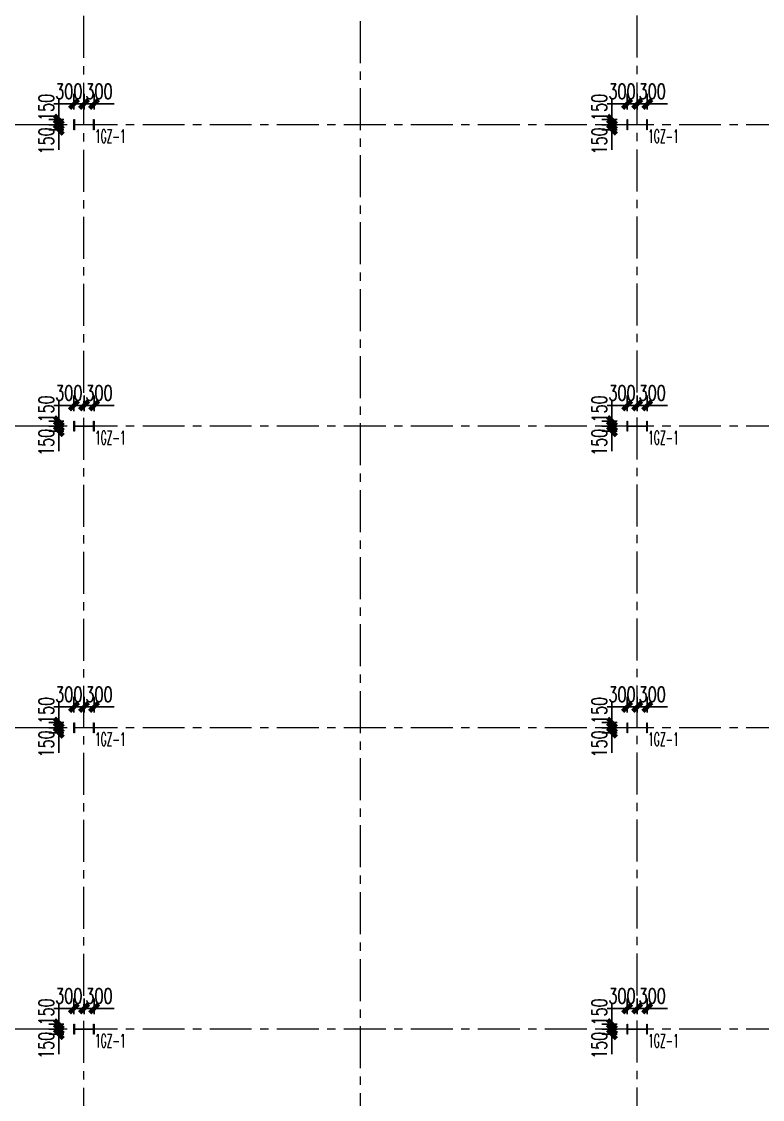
# Model space of a CAD drawing. Extents: x -1201378 to 2367219, y -619313 to 244905.
# Drawn here: x 165780 to 187877, y 180555 to 212730 of the extents above; entities that cross this region are included whole.
import ezdxf
from ezdxf.enums import TextEntityAlignment as Align

# ---------------------------------------------------------------- set-up
doc = ezdxf.new("R2010")
doc.units = 0
doc.header["$LTSCALE"] = 1000
doc.linetypes.add('CENTER', pattern=[2, 1.25, -0.25, 0.25, -0.25])
doc.layers.get('0').update_dxf_attribs({"linetype": 'CONTINUOUS'})
doc.layers.get('Defpoints').update_dxf_attribs({"linetype": 'CONTINUOUS'})
for name, color, linetype, lineweight in [('S-axis', 111, 'CONTINUOUS', 0), ('S-col', 2, 'CONTINUOUS', 0), ('S-dote', 5, 'CENTER', 0)]:
    doc.layers.add(name, color=color, linetype=linetype, lineweight=lineweight)
doc.layers.add('S-DIMZ', color=115, linetype='CONTINUOUS')
doc.layers.add('S-SGJ', color=21, linetype='CONTINUOUS')
doc.styles.add('SS1', font='tj-romans1.shx', dxfattribs={"width": 0.7, "bigfont": 'tj-hztxt1.shx'})
doc.dimstyles.new('S-150-ARCHI', dxfattribs={"dimscale": 150, "dimtxt": 3, "dimasz": 2, "dimexe": 2, "dimexo": 2, "dimgap": 1, "dimtad": 1, "dimdec": 0, "dimzin": 0, "dimdsep": 46, "dimtxsty": 'SS1', "dimblk1": 'TT', "dimblk2": 'TT', "dimsah": 1, "dimcen": 1, "dimclrd": 256, "dimclre": 256, "dimclrt": 256, "dimadec": 0, "dimazin": 0, "dimtfac": 1, "dimtdec": 0, "dimtix": 1, "dimtmove": 2, "dimatfit": 0, "dimldrblk": 'TT', "dimfxl": 2, "dimtolj": 1, "dimtzin": 0, "dimarcsym": 0})

# ---------------------------------------------------------------- blocks, each defined once
blk = doc.blocks.new('_FZH')
at = {"layer": 'S-col'}
blk.add_lwpolyline([(-0.375, -0.188), (-0.375, 0.187), (-0.36, 0.187), (-0.36, 0.005), (0.36, 0.005), (0.36, 0.187), (0.375, 0.187), (0.375, -0.188), (0.36, -0.188), (0.36, -0.005), (-0.36, -0.005), (-0.36, -0.188)], close=True, dxfattribs=at)
blk = doc.blocks.new('w4234324')
at = {"layer": 'S-col', "xscale": 800.0000000000005, "yscale": 800.0000000000005, "zscale": 800.0000000000005}
for p in [(-177454, 813820), (-160954, 813820), (-177454, 804820), (-160954, 804820), (-177454, 795820), (-160954, 795820), (-177454, 786820), (-160954, 786820)]:
    blk.add_blockref('_FZH', p, dxfattribs=at)
blk = doc.blocks.new('1#轴网')
at = {"layer": 'S-dote'}
for p, q in [((-132358.5, 19024), (-132358.5, 124689.3)), ((-124108.5, 18867), (-124108.5, 124689.3)), ((-115858.5, 19033.1), (-115858.5, 124689.3)), ((-99358.5, 97027), (-216950.7, 97027)), ((-99358.5, 88027), (-216950.7, 88027)), ((-99358.5, 79027), (-216950.7, 79027)), ((-99358.5, 70027), (-216950.7, 70027))]:
    blk.add_line(p, q, dxfattribs=at)
blk = doc.blocks.new('TT')
blk.add_line((-0.97, 0), (0.97, 0))
at = {"const_width": 0.45}
blk.add_lwpolyline([(-0.44, -0.44), (0.44, 0.44)], dxfattribs=at)
blk = doc.blocks.new('*D4815')
at = {"layer": 'Defpoints', "color": 0, "transparency": 16777216}
for p in [(183390, 182652), (183842, 182652), (183842, 182502)]:
    blk.add_point(p, dxfattribs=at)
at = {"layer": 'S-DIMZ', "lineweight": -2, "transparency": 16777216}
for p, q in [((183390, 182952), (183390, 183252)), ((183542, 182652), (183090, 182652)), ((183542, 182502), (183090, 182502)), ((183390, 182502), (183390, 182652)), ((183390, 182202), (183390, 181902))]:
    blk.add_line(p, q, dxfattribs=at)
at = {"layer": 'S-DIMZ', "lineweight": -2, "transparency": 16777216, "xscale": 300, "yscale": 300, "zscale": 300}
for p, rotation in [((183390, 182652), 270), ((183390, 182502), 90)]:
    blk.add_blockref('TT', p, dxfattribs=dict(at, rotation=rotation))
at = {"layer": 'S-DIMZ', "transparency": 16777216, "insert": (183015, 182168), "char_height": 450, "attachment_point": 5, "rotation": 90, "style": 'SS1'}
blk.add_mtext('\\A1;150', dxfattribs=at)
blk = doc.blocks.new('*D4816')
at = {"layer": 'Defpoints', "color": 0, "transparency": 16777216}
for p in [(183390, 182802), (183842, 182802), (183842, 182652)]:
    blk.add_point(p, dxfattribs=at)
at = {"layer": 'S-DIMZ', "lineweight": -2, "transparency": 16777216}
for p, q in [((183390, 183102), (183390, 183402)), ((183542, 182802), (183090, 182802)), ((183390, 182652), (183390, 182802)), ((183542, 182652), (183090, 182652)), ((183390, 182352), (183390, 182052))]:
    blk.add_line(p, q, dxfattribs=at)
at = {"layer": 'S-DIMZ', "lineweight": -2, "transparency": 16777216, "xscale": 300, "yscale": 300, "zscale": 300}
for p, rotation in [((183390, 182802), 270), ((183390, 182652), 90)]:
    blk.add_blockref('TT', p, dxfattribs=dict(at, rotation=rotation))
at = {"layer": 'S-DIMZ', "transparency": 16777216, "insert": (183015, 183167), "char_height": 450, "attachment_point": 5, "rotation": 90, "style": 'SS1'}
blk.add_mtext('\\A1;150', dxfattribs=at)
blk = doc.blocks.new('*D4817')
at = {"layer": 'Defpoints', "color": 0, "transparency": 16777216}
for p in [(184142, 183270), (183842, 182802), (184142, 182802)]:
    blk.add_point(p, dxfattribs=at)
at = {"layer": 'S-DIMZ', "lineweight": -2, "transparency": 16777216}
for p, q in [((183842, 183102), (183842, 183570)), ((184142, 183102), (184142, 183570)), ((183542, 183270), (183242, 183270)), ((183842, 183270), (184142, 183270)), ((184442, 183270), (184742, 183270))]:
    blk.add_line(p, q, dxfattribs=at)
at = {"layer": 'S-DIMZ', "lineweight": -2, "transparency": 16777216, "xscale": 300, "yscale": 300, "zscale": 300}
blk.add_blockref('TT', (183842, 183270), dxfattribs=at)
at = {"layer": 'S-DIMZ', "lineweight": -2, "transparency": 16777216, "xscale": 300, "yscale": 300, "zscale": 300, "rotation": 180}
blk.add_blockref('TT', (184142, 183270), dxfattribs=at)
at = {"layer": 'S-DIMZ', "transparency": 16777216, "insert": (183689, 183645), "char_height": 450, "attachment_point": 5, "style": 'SS1'}
blk.add_mtext('\\A1;300', dxfattribs=at)
blk = doc.blocks.new('*D4818')
at = {"layer": 'Defpoints', "color": 0, "transparency": 16777216}
for p in [(184442, 183270), (184142, 182802), (184442, 182802)]:
    blk.add_point(p, dxfattribs=at)
at = {"layer": 'S-DIMZ', "lineweight": -2, "transparency": 16777216}
for p, q in [((184142, 183102), (184142, 183570)), ((184442, 183102), (184442, 183570)), ((183842, 183270), (183542, 183270)), ((184142, 183270), (184442, 183270)), ((184742, 183270), (185042, 183270))]:
    blk.add_line(p, q, dxfattribs=at)
at = {"layer": 'S-DIMZ', "lineweight": -2, "transparency": 16777216, "xscale": 300, "yscale": 300, "zscale": 300}
blk.add_blockref('TT', (184142, 183270), dxfattribs=at)
at = {"layer": 'S-DIMZ', "lineweight": -2, "transparency": 16777216, "xscale": 300, "yscale": 300, "zscale": 300, "rotation": 180}
blk.add_blockref('TT', (184442, 183270), dxfattribs=at)
at = {"layer": 'S-DIMZ', "transparency": 16777216, "insert": (184589, 183645), "char_height": 450, "attachment_point": 5, "style": 'SS1'}
blk.add_mtext('\\A1;300', dxfattribs=at)
blk = doc.blocks.new('*D4819')
at = {"layer": 'Defpoints', "color": 0, "transparency": 16777216}
for p in [(183390, 191652), (183842, 191652), (183842, 191502)]:
    blk.add_point(p, dxfattribs=at)
at = {"layer": 'S-DIMZ', "lineweight": -2, "transparency": 16777216}
for p, q in [((183390, 191952), (183390, 192252)), ((183542, 191652), (183090, 191652)), ((183542, 191502), (183090, 191502)), ((183390, 191502), (183390, 191652)), ((183390, 191202), (183390, 190902))]:
    blk.add_line(p, q, dxfattribs=at)
at = {"layer": 'S-DIMZ', "lineweight": -2, "transparency": 16777216, "xscale": 300, "yscale": 300, "zscale": 300}
for p, rotation in [((183390, 191652), 270), ((183390, 191502), 90)]:
    blk.add_blockref('TT', p, dxfattribs=dict(at, rotation=rotation))
at = {"layer": 'S-DIMZ', "transparency": 16777216, "insert": (183015, 191168), "char_height": 450, "attachment_point": 5, "rotation": 90, "style": 'SS1'}
blk.add_mtext('\\A1;150', dxfattribs=at)
blk = doc.blocks.new('*D4820')
at = {"layer": 'Defpoints', "color": 0, "transparency": 16777216}
for p in [(183390, 191802), (183842, 191802), (183842, 191652)]:
    blk.add_point(p, dxfattribs=at)
at = {"layer": 'S-DIMZ', "lineweight": -2, "transparency": 16777216}
for p, q in [((183390, 192102), (183390, 192402)), ((183542, 191802), (183090, 191802)), ((183390, 191652), (183390, 191802)), ((183542, 191652), (183090, 191652)), ((183390, 191352), (183390, 191052))]:
    blk.add_line(p, q, dxfattribs=at)
at = {"layer": 'S-DIMZ', "lineweight": -2, "transparency": 16777216, "xscale": 300, "yscale": 300, "zscale": 300}
for p, rotation in [((183390, 191802), 270), ((183390, 191652), 90)]:
    blk.add_blockref('TT', p, dxfattribs=dict(at, rotation=rotation))
at = {"layer": 'S-DIMZ', "transparency": 16777216, "insert": (183015, 192167), "char_height": 450, "attachment_point": 5, "rotation": 90, "style": 'SS1'}
blk.add_mtext('\\A1;150', dxfattribs=at)
blk = doc.blocks.new('*D4821')
at = {"layer": 'Defpoints', "color": 0, "transparency": 16777216}
for p in [(184142, 192270), (183842, 191802), (184142, 191802)]:
    blk.add_point(p, dxfattribs=at)
at = {"layer": 'S-DIMZ', "lineweight": -2, "transparency": 16777216}
for p, q in [((183842, 192102), (183842, 192570)), ((184142, 192102), (184142, 192570)), ((183542, 192270), (183242, 192270)), ((183842, 192270), (184142, 192270)), ((184442, 192270), (184742, 192270))]:
    blk.add_line(p, q, dxfattribs=at)
at = {"layer": 'S-DIMZ', "lineweight": -2, "transparency": 16777216, "xscale": 300, "yscale": 300, "zscale": 300}
blk.add_blockref('TT', (183842, 192270), dxfattribs=at)
at = {"layer": 'S-DIMZ', "lineweight": -2, "transparency": 16777216, "xscale": 300, "yscale": 300, "zscale": 300, "rotation": 180}
blk.add_blockref('TT', (184142, 192270), dxfattribs=at)
at = {"layer": 'S-DIMZ', "transparency": 16777216, "insert": (183689, 192645), "char_height": 450, "attachment_point": 5, "style": 'SS1'}
blk.add_mtext('\\A1;300', dxfattribs=at)
blk = doc.blocks.new('*D4822')
at = {"layer": 'Defpoints', "color": 0, "transparency": 16777216}
for p in [(184442, 192270), (184142, 191802), (184442, 191802)]:
    blk.add_point(p, dxfattribs=at)
at = {"layer": 'S-DIMZ', "lineweight": -2, "transparency": 16777216}
for p, q in [((184142, 192102), (184142, 192570)), ((184442, 192102), (184442, 192570)), ((183842, 192270), (183542, 192270)), ((184142, 192270), (184442, 192270)), ((184742, 192270), (185042, 192270))]:
    blk.add_line(p, q, dxfattribs=at)
at = {"layer": 'S-DIMZ', "lineweight": -2, "transparency": 16777216, "xscale": 300, "yscale": 300, "zscale": 300}
blk.add_blockref('TT', (184142, 192270), dxfattribs=at)
at = {"layer": 'S-DIMZ', "lineweight": -2, "transparency": 16777216, "xscale": 300, "yscale": 300, "zscale": 300, "rotation": 180}
blk.add_blockref('TT', (184442, 192270), dxfattribs=at)
at = {"layer": 'S-DIMZ', "transparency": 16777216, "insert": (184589, 192645), "char_height": 450, "attachment_point": 5, "style": 'SS1'}
blk.add_mtext('\\A1;300', dxfattribs=at)
blk = doc.blocks.new('*D4823')
at = {"layer": 'Defpoints', "color": 0, "transparency": 16777216}
for p in [(183390, 200652), (183842, 200652), (183842, 200502)]:
    blk.add_point(p, dxfattribs=at)
at = {"layer": 'S-DIMZ', "lineweight": -2, "transparency": 16777216}
for p, q in [((183390, 200952), (183390, 201252)), ((183542, 200652), (183090, 200652)), ((183542, 200502), (183090, 200502)), ((183390, 200502), (183390, 200652)), ((183390, 200202), (183390, 199902))]:
    blk.add_line(p, q, dxfattribs=at)
at = {"layer": 'S-DIMZ', "lineweight": -2, "transparency": 16777216, "xscale": 300, "yscale": 300, "zscale": 300}
for p, rotation in [((183390, 200652), 270), ((183390, 200502), 90)]:
    blk.add_blockref('TT', p, dxfattribs=dict(at, rotation=rotation))
at = {"layer": 'S-DIMZ', "transparency": 16777216, "insert": (183015, 200168), "char_height": 450, "attachment_point": 5, "rotation": 90, "style": 'SS1'}
blk.add_mtext('\\A1;150', dxfattribs=at)
blk = doc.blocks.new('*D4824')
at = {"layer": 'Defpoints', "color": 0, "transparency": 16777216}
for p in [(183390, 200802), (183842, 200802), (183842, 200652)]:
    blk.add_point(p, dxfattribs=at)
at = {"layer": 'S-DIMZ', "lineweight": -2, "transparency": 16777216}
for p, q in [((183390, 201102), (183390, 201402)), ((183542, 200802), (183090, 200802)), ((183390, 200652), (183390, 200802)), ((183542, 200652), (183090, 200652)), ((183390, 200352), (183390, 200052))]:
    blk.add_line(p, q, dxfattribs=at)
at = {"layer": 'S-DIMZ', "lineweight": -2, "transparency": 16777216, "xscale": 300, "yscale": 300, "zscale": 300}
for p, rotation in [((183390, 200802), 270), ((183390, 200652), 90)]:
    blk.add_blockref('TT', p, dxfattribs=dict(at, rotation=rotation))
at = {"layer": 'S-DIMZ', "transparency": 16777216, "insert": (183015, 201167), "char_height": 450, "attachment_point": 5, "rotation": 90, "style": 'SS1'}
blk.add_mtext('\\A1;150', dxfattribs=at)
blk = doc.blocks.new('*D4825')
at = {"layer": 'Defpoints', "color": 0, "transparency": 16777216}
for p in [(184142, 201270), (183842, 200802), (184142, 200802)]:
    blk.add_point(p, dxfattribs=at)
at = {"layer": 'S-DIMZ', "lineweight": -2, "transparency": 16777216}
for p, q in [((183842, 201102), (183842, 201570)), ((184142, 201102), (184142, 201570)), ((183542, 201270), (183242, 201270)), ((183842, 201270), (184142, 201270)), ((184442, 201270), (184742, 201270))]:
    blk.add_line(p, q, dxfattribs=at)
at = {"layer": 'S-DIMZ', "lineweight": -2, "transparency": 16777216, "xscale": 300, "yscale": 300, "zscale": 300}
blk.add_blockref('TT', (183842, 201270), dxfattribs=at)
at = {"layer": 'S-DIMZ', "lineweight": -2, "transparency": 16777216, "xscale": 300, "yscale": 300, "zscale": 300, "rotation": 180}
blk.add_blockref('TT', (184142, 201270), dxfattribs=at)
at = {"layer": 'S-DIMZ', "transparency": 16777216, "insert": (183689, 201645), "char_height": 450, "attachment_point": 5, "style": 'SS1'}
blk.add_mtext('\\A1;300', dxfattribs=at)
blk = doc.blocks.new('*D4826')
at = {"layer": 'Defpoints', "color": 0, "transparency": 16777216}
for p in [(184442, 201270), (184142, 200802), (184442, 200802)]:
    blk.add_point(p, dxfattribs=at)
at = {"layer": 'S-DIMZ', "lineweight": -2, "transparency": 16777216}
for p, q in [((184142, 201102), (184142, 201570)), ((184442, 201102), (184442, 201570)), ((183842, 201270), (183542, 201270)), ((184142, 201270), (184442, 201270)), ((184742, 201270), (185042, 201270))]:
    blk.add_line(p, q, dxfattribs=at)
at = {"layer": 'S-DIMZ', "lineweight": -2, "transparency": 16777216, "xscale": 300, "yscale": 300, "zscale": 300}
blk.add_blockref('TT', (184142, 201270), dxfattribs=at)
at = {"layer": 'S-DIMZ', "lineweight": -2, "transparency": 16777216, "xscale": 300, "yscale": 300, "zscale": 300, "rotation": 180}
blk.add_blockref('TT', (184442, 201270), dxfattribs=at)
at = {"layer": 'S-DIMZ', "transparency": 16777216, "insert": (184589, 201645), "char_height": 450, "attachment_point": 5, "style": 'SS1'}
blk.add_mtext('\\A1;300', dxfattribs=at)
blk = doc.blocks.new('*D4827')
at = {"layer": 'Defpoints', "color": 0, "transparency": 16777216}
for p in [(183390, 209652), (183842, 209652), (183842, 209502)]:
    blk.add_point(p, dxfattribs=at)
at = {"layer": 'S-DIMZ', "lineweight": -2, "transparency": 16777216}
for p, q in [((183390, 209952), (183390, 210252)), ((183542, 209652), (183090, 209652)), ((183542, 209502), (183090, 209502)), ((183390, 209502), (183390, 209652)), ((183390, 209202), (183390, 208902))]:
    blk.add_line(p, q, dxfattribs=at)
at = {"layer": 'S-DIMZ', "lineweight": -2, "transparency": 16777216, "xscale": 300, "yscale": 300, "zscale": 300}
for p, rotation in [((183390, 209652), 270), ((183390, 209502), 90)]:
    blk.add_blockref('TT', p, dxfattribs=dict(at, rotation=rotation))
at = {"layer": 'S-DIMZ', "transparency": 16777216, "insert": (183015, 209168), "char_height": 450, "attachment_point": 5, "rotation": 90, "style": 'SS1'}
blk.add_mtext('\\A1;150', dxfattribs=at)
blk = doc.blocks.new('*D4828')
at = {"layer": 'Defpoints', "color": 0, "transparency": 16777216}
for p in [(183390, 209802), (183842, 209802), (183842, 209652)]:
    blk.add_point(p, dxfattribs=at)
at = {"layer": 'S-DIMZ', "lineweight": -2, "transparency": 16777216}
for p, q in [((183390, 210102), (183390, 210402)), ((183542, 209802), (183090, 209802)), ((183390, 209652), (183390, 209802)), ((183542, 209652), (183090, 209652)), ((183390, 209352), (183390, 209052))]:
    blk.add_line(p, q, dxfattribs=at)
at = {"layer": 'S-DIMZ', "lineweight": -2, "transparency": 16777216, "xscale": 300, "yscale": 300, "zscale": 300}
for p, rotation in [((183390, 209802), 270), ((183390, 209652), 90)]:
    blk.add_blockref('TT', p, dxfattribs=dict(at, rotation=rotation))
at = {"layer": 'S-DIMZ', "transparency": 16777216, "insert": (183015, 210167), "char_height": 450, "attachment_point": 5, "rotation": 90, "style": 'SS1'}
blk.add_mtext('\\A1;150', dxfattribs=at)
blk = doc.blocks.new('*D4829')
at = {"layer": 'Defpoints', "color": 0, "transparency": 16777216}
for p in [(184142, 210270), (183842, 209802), (184142, 209802)]:
    blk.add_point(p, dxfattribs=at)
at = {"layer": 'S-DIMZ', "lineweight": -2, "transparency": 16777216}
for p, q in [((183842, 210102), (183842, 210570)), ((184142, 210102), (184142, 210570)), ((183542, 210270), (183242, 210270)), ((183842, 210270), (184142, 210270)), ((184442, 210270), (184742, 210270))]:
    blk.add_line(p, q, dxfattribs=at)
at = {"layer": 'S-DIMZ', "lineweight": -2, "transparency": 16777216, "xscale": 300, "yscale": 300, "zscale": 300}
blk.add_blockref('TT', (183842, 210270), dxfattribs=at)
at = {"layer": 'S-DIMZ', "lineweight": -2, "transparency": 16777216, "xscale": 300, "yscale": 300, "zscale": 300, "rotation": 180}
blk.add_blockref('TT', (184142, 210270), dxfattribs=at)
at = {"layer": 'S-DIMZ', "transparency": 16777216, "insert": (183689, 210645), "char_height": 450, "attachment_point": 5, "style": 'SS1'}
blk.add_mtext('\\A1;300', dxfattribs=at)
blk = doc.blocks.new('*D4830')
at = {"layer": 'Defpoints', "color": 0, "transparency": 16777216}
for p in [(184442, 210270), (184142, 209802), (184442, 209802)]:
    blk.add_point(p, dxfattribs=at)
at = {"layer": 'S-DIMZ', "lineweight": -2, "transparency": 16777216}
for p, q in [((184142, 210102), (184142, 210570)), ((184442, 210102), (184442, 210570)), ((183842, 210270), (183542, 210270)), ((184142, 210270), (184442, 210270)), ((184742, 210270), (185042, 210270))]:
    blk.add_line(p, q, dxfattribs=at)
at = {"layer": 'S-DIMZ', "lineweight": -2, "transparency": 16777216, "xscale": 300, "yscale": 300, "zscale": 300}
blk.add_blockref('TT', (184142, 210270), dxfattribs=at)
at = {"layer": 'S-DIMZ', "lineweight": -2, "transparency": 16777216, "xscale": 300, "yscale": 300, "zscale": 300, "rotation": 180}
blk.add_blockref('TT', (184442, 210270), dxfattribs=at)
at = {"layer": 'S-DIMZ', "transparency": 16777216, "insert": (184589, 210645), "char_height": 450, "attachment_point": 5, "style": 'SS1'}
blk.add_mtext('\\A1;300', dxfattribs=at)
blk = doc.blocks.new('*D4867')
at = {"layer": 'Defpoints', "color": 0, "transparency": 16777216}
for p in [(166890, 182652), (167342, 182652), (167342, 182502)]:
    blk.add_point(p, dxfattribs=at)
at = {"layer": 'S-DIMZ', "lineweight": -2, "transparency": 16777216}
for p, q in [((166890, 182952), (166890, 183252)), ((167042, 182652), (166590, 182652)), ((167042, 182502), (166590, 182502)), ((166890, 182502), (166890, 182652)), ((166890, 182202), (166890, 181902))]:
    blk.add_line(p, q, dxfattribs=at)
at = {"layer": 'S-DIMZ', "lineweight": -2, "transparency": 16777216, "xscale": 300, "yscale": 300, "zscale": 300}
for p, rotation in [((166890, 182652), 270), ((166890, 182502), 90)]:
    blk.add_blockref('TT', p, dxfattribs=dict(at, rotation=rotation))
at = {"layer": 'S-DIMZ', "transparency": 16777216, "insert": (166515, 182168), "char_height": 450, "attachment_point": 5, "rotation": 90, "style": 'SS1'}
blk.add_mtext('\\A1;150', dxfattribs=at)
blk = doc.blocks.new('*D4868')
at = {"layer": 'Defpoints', "color": 0, "transparency": 16777216}
for p in [(166890, 182802), (167342, 182802), (167342, 182652)]:
    blk.add_point(p, dxfattribs=at)
at = {"layer": 'S-DIMZ', "lineweight": -2, "transparency": 16777216}
for p, q in [((166890, 183102), (166890, 183402)), ((167042, 182802), (166590, 182802)), ((166890, 182652), (166890, 182802)), ((167042, 182652), (166590, 182652)), ((166890, 182352), (166890, 182052))]:
    blk.add_line(p, q, dxfattribs=at)
at = {"layer": 'S-DIMZ', "lineweight": -2, "transparency": 16777216, "xscale": 300, "yscale": 300, "zscale": 300}
for p, rotation in [((166890, 182802), 270), ((166890, 182652), 90)]:
    blk.add_blockref('TT', p, dxfattribs=dict(at, rotation=rotation))
at = {"layer": 'S-DIMZ', "transparency": 16777216, "insert": (166515, 183167), "char_height": 450, "attachment_point": 5, "rotation": 90, "style": 'SS1'}
blk.add_mtext('\\A1;150', dxfattribs=at)
blk = doc.blocks.new('*D4869')
at = {"layer": 'Defpoints', "color": 0, "transparency": 16777216}
for p in [(167642, 183270), (167342, 182802), (167642, 182802)]:
    blk.add_point(p, dxfattribs=at)
at = {"layer": 'S-DIMZ', "lineweight": -2, "transparency": 16777216}
for p, q in [((167342, 183102), (167342, 183570)), ((167642, 183102), (167642, 183570)), ((167042, 183270), (166742, 183270)), ((167342, 183270), (167642, 183270)), ((167942, 183270), (168242, 183270))]:
    blk.add_line(p, q, dxfattribs=at)
at = {"layer": 'S-DIMZ', "lineweight": -2, "transparency": 16777216, "xscale": 300, "yscale": 300, "zscale": 300}
blk.add_blockref('TT', (167342, 183270), dxfattribs=at)
at = {"layer": 'S-DIMZ', "lineweight": -2, "transparency": 16777216, "xscale": 300, "yscale": 300, "zscale": 300, "rotation": 180}
blk.add_blockref('TT', (167642, 183270), dxfattribs=at)
at = {"layer": 'S-DIMZ', "transparency": 16777216, "insert": (167189, 183645), "char_height": 450, "attachment_point": 5, "style": 'SS1'}
blk.add_mtext('\\A1;300', dxfattribs=at)
blk = doc.blocks.new('*D4870')
at = {"layer": 'Defpoints', "color": 0, "transparency": 16777216}
for p in [(167942, 183270), (167642, 182802), (167942, 182802)]:
    blk.add_point(p, dxfattribs=at)
at = {"layer": 'S-DIMZ', "lineweight": -2, "transparency": 16777216}
for p, q in [((167642, 183102), (167642, 183570)), ((167942, 183102), (167942, 183570)), ((167342, 183270), (167042, 183270)), ((167642, 183270), (167942, 183270)), ((168242, 183270), (168542, 183270))]:
    blk.add_line(p, q, dxfattribs=at)
at = {"layer": 'S-DIMZ', "lineweight": -2, "transparency": 16777216, "xscale": 300, "yscale": 300, "zscale": 300}
blk.add_blockref('TT', (167642, 183270), dxfattribs=at)
at = {"layer": 'S-DIMZ', "lineweight": -2, "transparency": 16777216, "xscale": 300, "yscale": 300, "zscale": 300, "rotation": 180}
blk.add_blockref('TT', (167942, 183270), dxfattribs=at)
at = {"layer": 'S-DIMZ', "transparency": 16777216, "insert": (168089, 183645), "char_height": 450, "attachment_point": 5, "style": 'SS1'}
blk.add_mtext('\\A1;300', dxfattribs=at)
blk = doc.blocks.new('*D4851')
at = {"layer": 'Defpoints', "color": 0, "transparency": 16777216}
for p in [(166890, 191652), (167342, 191652), (167342, 191502)]:
    blk.add_point(p, dxfattribs=at)
at = {"layer": 'S-DIMZ', "lineweight": -2, "transparency": 16777216}
for p, q in [((166890, 191952), (166890, 192252)), ((167042, 191652), (166590, 191652)), ((167042, 191502), (166590, 191502)), ((166890, 191502), (166890, 191652)), ((166890, 191202), (166890, 190902))]:
    blk.add_line(p, q, dxfattribs=at)
at = {"layer": 'S-DIMZ', "lineweight": -2, "transparency": 16777216, "xscale": 300, "yscale": 300, "zscale": 300}
for p, rotation in [((166890, 191652), 270), ((166890, 191502), 90)]:
    blk.add_blockref('TT', p, dxfattribs=dict(at, rotation=rotation))
at = {"layer": 'S-DIMZ', "transparency": 16777216, "insert": (166515, 191168), "char_height": 450, "attachment_point": 5, "rotation": 90, "style": 'SS1'}
blk.add_mtext('\\A1;150', dxfattribs=at)
blk = doc.blocks.new('*D4852')
at = {"layer": 'Defpoints', "color": 0, "transparency": 16777216}
for p in [(166890, 191802), (167342, 191802), (167342, 191652)]:
    blk.add_point(p, dxfattribs=at)
at = {"layer": 'S-DIMZ', "lineweight": -2, "transparency": 16777216}
for p, q in [((166890, 192102), (166890, 192402)), ((167042, 191802), (166590, 191802)), ((166890, 191652), (166890, 191802)), ((167042, 191652), (166590, 191652)), ((166890, 191352), (166890, 191052))]:
    blk.add_line(p, q, dxfattribs=at)
at = {"layer": 'S-DIMZ', "lineweight": -2, "transparency": 16777216, "xscale": 300, "yscale": 300, "zscale": 300}
for p, rotation in [((166890, 191802), 270), ((166890, 191652), 90)]:
    blk.add_blockref('TT', p, dxfattribs=dict(at, rotation=rotation))
at = {"layer": 'S-DIMZ', "transparency": 16777216, "insert": (166515, 192167), "char_height": 450, "attachment_point": 5, "rotation": 90, "style": 'SS1'}
blk.add_mtext('\\A1;150', dxfattribs=at)
blk = doc.blocks.new('*D4853')
at = {"layer": 'Defpoints', "color": 0, "transparency": 16777216}
for p in [(167642, 192270), (167342, 191802), (167642, 191802)]:
    blk.add_point(p, dxfattribs=at)
at = {"layer": 'S-DIMZ', "lineweight": -2, "transparency": 16777216}
for p, q in [((167342, 192102), (167342, 192570)), ((167642, 192102), (167642, 192570)), ((167042, 192270), (166742, 192270)), ((167342, 192270), (167642, 192270)), ((167942, 192270), (168242, 192270))]:
    blk.add_line(p, q, dxfattribs=at)
at = {"layer": 'S-DIMZ', "lineweight": -2, "transparency": 16777216, "xscale": 300, "yscale": 300, "zscale": 300}
blk.add_blockref('TT', (167342, 192270), dxfattribs=at)
at = {"layer": 'S-DIMZ', "lineweight": -2, "transparency": 16777216, "xscale": 300, "yscale": 300, "zscale": 300, "rotation": 180}
blk.add_blockref('TT', (167642, 192270), dxfattribs=at)
at = {"layer": 'S-DIMZ', "transparency": 16777216, "insert": (167189, 192645), "char_height": 450, "attachment_point": 5, "style": 'SS1'}
blk.add_mtext('\\A1;300', dxfattribs=at)
blk = doc.blocks.new('*D4854')
at = {"layer": 'Defpoints', "color": 0, "transparency": 16777216}
for p in [(167942, 192270), (167642, 191802), (167942, 191802)]:
    blk.add_point(p, dxfattribs=at)
at = {"layer": 'S-DIMZ', "lineweight": -2, "transparency": 16777216}
for p, q in [((167642, 192102), (167642, 192570)), ((167942, 192102), (167942, 192570)), ((167342, 192270), (167042, 192270)), ((167642, 192270), (167942, 192270)), ((168242, 192270), (168542, 192270))]:
    blk.add_line(p, q, dxfattribs=at)
at = {"layer": 'S-DIMZ', "lineweight": -2, "transparency": 16777216, "xscale": 300, "yscale": 300, "zscale": 300}
blk.add_blockref('TT', (167642, 192270), dxfattribs=at)
at = {"layer": 'S-DIMZ', "lineweight": -2, "transparency": 16777216, "xscale": 300, "yscale": 300, "zscale": 300, "rotation": 180}
blk.add_blockref('TT', (167942, 192270), dxfattribs=at)
at = {"layer": 'S-DIMZ', "transparency": 16777216, "insert": (168089, 192645), "char_height": 450, "attachment_point": 5, "style": 'SS1'}
blk.add_mtext('\\A1;300', dxfattribs=at)
blk = doc.blocks.new('*D4871')
at = {"layer": 'Defpoints', "color": 0, "transparency": 16777216}
for p in [(166890, 200652), (167342, 200652), (167342, 200502)]:
    blk.add_point(p, dxfattribs=at)
at = {"layer": 'S-DIMZ', "lineweight": -2, "transparency": 16777216}
for p, q in [((166890, 200952), (166890, 201252)), ((167042, 200652), (166590, 200652)), ((167042, 200502), (166590, 200502)), ((166890, 200502), (166890, 200652)), ((166890, 200202), (166890, 199902))]:
    blk.add_line(p, q, dxfattribs=at)
at = {"layer": 'S-DIMZ', "lineweight": -2, "transparency": 16777216, "xscale": 300, "yscale": 300, "zscale": 300}
for p, rotation in [((166890, 200652), 270), ((166890, 200502), 90)]:
    blk.add_blockref('TT', p, dxfattribs=dict(at, rotation=rotation))
at = {"layer": 'S-DIMZ', "transparency": 16777216, "insert": (166515, 200168), "char_height": 450, "attachment_point": 5, "rotation": 90, "style": 'SS1'}
blk.add_mtext('\\A1;150', dxfattribs=at)
blk = doc.blocks.new('*D4872')
at = {"layer": 'Defpoints', "color": 0, "transparency": 16777216}
for p in [(166890, 200802), (167342, 200802), (167342, 200652)]:
    blk.add_point(p, dxfattribs=at)
at = {"layer": 'S-DIMZ', "lineweight": -2, "transparency": 16777216}
for p, q in [((166890, 201102), (166890, 201402)), ((167042, 200802), (166590, 200802)), ((166890, 200652), (166890, 200802)), ((167042, 200652), (166590, 200652)), ((166890, 200352), (166890, 200052))]:
    blk.add_line(p, q, dxfattribs=at)
at = {"layer": 'S-DIMZ', "lineweight": -2, "transparency": 16777216, "xscale": 300, "yscale": 300, "zscale": 300}
for p, rotation in [((166890, 200802), 270), ((166890, 200652), 90)]:
    blk.add_blockref('TT', p, dxfattribs=dict(at, rotation=rotation))
at = {"layer": 'S-DIMZ', "transparency": 16777216, "insert": (166515, 201167), "char_height": 450, "attachment_point": 5, "rotation": 90, "style": 'SS1'}
blk.add_mtext('\\A1;150', dxfattribs=at)
blk = doc.blocks.new('*D4873')
at = {"layer": 'Defpoints', "color": 0, "transparency": 16777216}
for p in [(167642, 201270), (167342, 200802), (167642, 200802)]:
    blk.add_point(p, dxfattribs=at)
at = {"layer": 'S-DIMZ', "lineweight": -2, "transparency": 16777216}
for p, q in [((167342, 201102), (167342, 201570)), ((167642, 201102), (167642, 201570)), ((167042, 201270), (166742, 201270)), ((167342, 201270), (167642, 201270)), ((167942, 201270), (168242, 201270))]:
    blk.add_line(p, q, dxfattribs=at)
at = {"layer": 'S-DIMZ', "lineweight": -2, "transparency": 16777216, "xscale": 300, "yscale": 300, "zscale": 300}
blk.add_blockref('TT', (167342, 201270), dxfattribs=at)
at = {"layer": 'S-DIMZ', "lineweight": -2, "transparency": 16777216, "xscale": 300, "yscale": 300, "zscale": 300, "rotation": 180}
blk.add_blockref('TT', (167642, 201270), dxfattribs=at)
at = {"layer": 'S-DIMZ', "transparency": 16777216, "insert": (167189, 201645), "char_height": 450, "attachment_point": 5, "style": 'SS1'}
blk.add_mtext('\\A1;300', dxfattribs=at)
blk = doc.blocks.new('*D4874')
at = {"layer": 'Defpoints', "color": 0, "transparency": 16777216}
for p in [(167942, 201270), (167642, 200802), (167942, 200802)]:
    blk.add_point(p, dxfattribs=at)
at = {"layer": 'S-DIMZ', "lineweight": -2, "transparency": 16777216}
for p, q in [((167642, 201102), (167642, 201570)), ((167942, 201102), (167942, 201570)), ((167342, 201270), (167042, 201270)), ((167642, 201270), (167942, 201270)), ((168242, 201270), (168542, 201270))]:
    blk.add_line(p, q, dxfattribs=at)
at = {"layer": 'S-DIMZ', "lineweight": -2, "transparency": 16777216, "xscale": 300, "yscale": 300, "zscale": 300}
blk.add_blockref('TT', (167642, 201270), dxfattribs=at)
at = {"layer": 'S-DIMZ', "lineweight": -2, "transparency": 16777216, "xscale": 300, "yscale": 300, "zscale": 300, "rotation": 180}
blk.add_blockref('TT', (167942, 201270), dxfattribs=at)
at = {"layer": 'S-DIMZ', "transparency": 16777216, "insert": (168089, 201645), "char_height": 450, "attachment_point": 5, "style": 'SS1'}
blk.add_mtext('\\A1;300', dxfattribs=at)
blk = doc.blocks.new('*D4875')
at = {"layer": 'Defpoints', "color": 0, "transparency": 16777216}
for p in [(166890, 209652), (167342, 209652), (167342, 209502)]:
    blk.add_point(p, dxfattribs=at)
at = {"layer": 'S-DIMZ', "lineweight": -2, "transparency": 16777216}
for p, q in [((166890, 209952), (166890, 210252)), ((167042, 209652), (166590, 209652)), ((167042, 209502), (166590, 209502)), ((166890, 209502), (166890, 209652)), ((166890, 209202), (166890, 208902))]:
    blk.add_line(p, q, dxfattribs=at)
at = {"layer": 'S-DIMZ', "lineweight": -2, "transparency": 16777216, "xscale": 300, "yscale": 300, "zscale": 300}
for p, rotation in [((166890, 209652), 270), ((166890, 209502), 90)]:
    blk.add_blockref('TT', p, dxfattribs=dict(at, rotation=rotation))
at = {"layer": 'S-DIMZ', "transparency": 16777216, "insert": (166515, 209168), "char_height": 450, "attachment_point": 5, "rotation": 90, "style": 'SS1'}
blk.add_mtext('\\A1;150', dxfattribs=at)
blk = doc.blocks.new('*D4876')
at = {"layer": 'Defpoints', "color": 0, "transparency": 16777216}
for p in [(166890, 209802), (167342, 209802), (167342, 209652)]:
    blk.add_point(p, dxfattribs=at)
at = {"layer": 'S-DIMZ', "lineweight": -2, "transparency": 16777216}
for p, q in [((166890, 210102), (166890, 210402)), ((167042, 209802), (166590, 209802)), ((166890, 209652), (166890, 209802)), ((167042, 209652), (166590, 209652)), ((166890, 209352), (166890, 209052))]:
    blk.add_line(p, q, dxfattribs=at)
at = {"layer": 'S-DIMZ', "lineweight": -2, "transparency": 16777216, "xscale": 300, "yscale": 300, "zscale": 300}
for p, rotation in [((166890, 209802), 270), ((166890, 209652), 90)]:
    blk.add_blockref('TT', p, dxfattribs=dict(at, rotation=rotation))
at = {"layer": 'S-DIMZ', "transparency": 16777216, "insert": (166515, 210167), "char_height": 450, "attachment_point": 5, "rotation": 90, "style": 'SS1'}
blk.add_mtext('\\A1;150', dxfattribs=at)
blk = doc.blocks.new('*D4877')
at = {"layer": 'Defpoints', "color": 0, "transparency": 16777216}
for p in [(167642, 210270), (167342, 209802), (167642, 209802)]:
    blk.add_point(p, dxfattribs=at)
at = {"layer": 'S-DIMZ', "lineweight": -2, "transparency": 16777216}
for p, q in [((167342, 210102), (167342, 210570)), ((167642, 210102), (167642, 210570)), ((167042, 210270), (166742, 210270)), ((167342, 210270), (167642, 210270)), ((167942, 210270), (168242, 210270))]:
    blk.add_line(p, q, dxfattribs=at)
at = {"layer": 'S-DIMZ', "lineweight": -2, "transparency": 16777216, "xscale": 300, "yscale": 300, "zscale": 300}
blk.add_blockref('TT', (167342, 210270), dxfattribs=at)
at = {"layer": 'S-DIMZ', "lineweight": -2, "transparency": 16777216, "xscale": 300, "yscale": 300, "zscale": 300, "rotation": 180}
blk.add_blockref('TT', (167642, 210270), dxfattribs=at)
at = {"layer": 'S-DIMZ', "transparency": 16777216, "insert": (167189, 210645), "char_height": 450, "attachment_point": 5, "style": 'SS1'}
blk.add_mtext('\\A1;300', dxfattribs=at)
blk = doc.blocks.new('*D4878')
at = {"layer": 'Defpoints', "color": 0, "transparency": 16777216}
for p in [(167942, 210270), (167642, 209802), (167942, 209802)]:
    blk.add_point(p, dxfattribs=at)
at = {"layer": 'S-DIMZ', "lineweight": -2, "transparency": 16777216}
for p, q in [((167642, 210102), (167642, 210570)), ((167942, 210102), (167942, 210570)), ((167342, 210270), (167042, 210270)), ((167642, 210270), (167942, 210270)), ((168242, 210270), (168542, 210270))]:
    blk.add_line(p, q, dxfattribs=at)
at = {"layer": 'S-DIMZ', "lineweight": -2, "transparency": 16777216, "xscale": 300, "yscale": 300, "zscale": 300}
blk.add_blockref('TT', (167642, 210270), dxfattribs=at)
at = {"layer": 'S-DIMZ', "lineweight": -2, "transparency": 16777216, "xscale": 300, "yscale": 300, "zscale": 300, "rotation": 180}
blk.add_blockref('TT', (167942, 210270), dxfattribs=at)
at = {"layer": 'S-DIMZ', "transparency": 16777216, "insert": (168089, 210645), "char_height": 450, "attachment_point": 5, "style": 'SS1'}
blk.add_mtext('\\A1;300', dxfattribs=at)

msp = doc.modelspace()

# ---------------------------------------------------------------- block references
at = {"layer": 'S-axis'}
msp.add_blockref('1#轴网', (300000, 112624.8), dxfattribs=at)
at = {"layer": 'S-col'}
msp.add_blockref('w4234324', (345095.7, -604168.2), dxfattribs=at)

# ---------------------------------------------------------------- texts
at = {"layer": 'S-SGJ', "style": 'SS1', "width": 0.5}
for p in [(167965.5, 209308.2), (184465.5, 209308.2), (167965.5, 200308.2), (184465.5, 200308.2), (167965.5, 191308.2), (184465.5, 191308.2), (167965.5, 182308.2), (184465.5, 182308.2)]:
    msp.add_text('1GZ-1', height=400, dxfattribs=at).set_placement(p, align=Align.MIDDLE_LEFT)

# ---------------------------------------------------------------- dimensions: what is measured, and where the dimension line sits
at = {"layer": 'S-DIMZ'}
for base, p1, p2, picture, middle in [((167641.5, 210270), (167341.5, 209801.8), (167641.5, 209801.8), '*D4877', (167188.6, 210645)), ((167941.5, 210270), (167641.5, 209801.8), (167941.5, 209801.8), '*D4878', (168089.3, 210645)), ((184141.5, 210270), (183841.5, 209801.8), (184141.5, 209801.8), '*D4829', (183688.6, 210645)), ((184441.5, 210270), (184141.5, 209801.8), (184441.5, 209801.8), '*D4830', (184589.3, 210645)), ((167641.5, 201270), (167341.5, 200801.8), (167641.5, 200801.8), '*D4873', (167188.6, 201645)), ((167941.5, 201270), (167641.5, 200801.8), (167941.5, 200801.8), '*D4874', (168089.3, 201645)), ((184141.5, 201270), (183841.5, 200801.8), (184141.5, 200801.8), '*D4825', (183688.6, 201645)), ((184441.5, 201270), (184141.5, 200801.8), (184441.5, 200801.8), '*D4826', (184589.3, 201645)), ((167641.5, 192270), (167341.5, 191801.8), (167641.5, 191801.8), '*D4853', (167188.6, 192645)), ((167941.5, 192270), (167641.5, 191801.8), (167941.5, 191801.8), '*D4854', (168089.3, 192645)), ((184141.5, 192270), (183841.5, 191801.8), (184141.5, 191801.8), '*D4821', (183688.6, 192645)), ((184441.5, 192270), (184141.5, 191801.8), (184441.5, 191801.8), '*D4822', (184589.3, 192645)), ((167641.5, 183270), (167341.5, 182801.8), (167641.5, 182801.8), '*D4869', (167188.6, 183645)), ((167941.5, 183270), (167641.5, 182801.8), (167941.5, 182801.8), '*D4870', (168089.3, 183645)), ((184141.5, 183270), (183841.5, 182801.8), (184141.5, 182801.8), '*D4817', (183688.6, 183645)), ((184441.5, 183270), (184141.5, 182801.8), (184441.5, 182801.8), '*D4818', (184589.3, 183645))]:
    dim = msp.add_linear_dim(base=base, p1=p1, p2=p2, dimstyle='S-150-ARCHI', dxfattribs=at)
    dim.commit()
    dim.dimension.update_dxf_attribs({"geometry": picture, "text_midpoint": middle, "dimtype": 160})
for base, p1, p2, picture, middle in [((166890.1, 209801.8), (167341.5, 209651.8), (167341.5, 209801.8), '*D4876', (166515.1, 210166.7)), ((183390.1, 209801.8), (183841.5, 209651.8), (183841.5, 209801.8), '*D4828', (183015.1, 210166.7)), ((166890.1, 209651.8), (167341.5, 209501.8), (167341.5, 209651.8), '*D4875', (166515.1, 209168)), ((183390.1, 209651.8), (183841.5, 209501.8), (183841.5, 209651.8), '*D4827', (183015.1, 209168)), ((166890.1, 200801.8), (167341.5, 200651.8), (167341.5, 200801.8), '*D4872', (166515.1, 201166.7)), ((183390.1, 200801.8), (183841.5, 200651.8), (183841.5, 200801.8), '*D4824', (183015.1, 201166.7)), ((166890.1, 200651.8), (167341.5, 200501.8), (167341.5, 200651.8), '*D4871', (166515.1, 200168)), ((183390.1, 200651.8), (183841.5, 200501.8), (183841.5, 200651.8), '*D4823', (183015.1, 200168)), ((166890.1, 191801.8), (167341.5, 191651.8), (167341.5, 191801.8), '*D4852', (166515.1, 192166.7)), ((183390.1, 191801.8), (183841.5, 191651.8), (183841.5, 191801.8), '*D4820', (183015.1, 192166.7)), ((166890.1, 191651.8), (167341.5, 191501.8), (167341.5, 191651.8), '*D4851', (166515.1, 191168)), ((183390.1, 191651.8), (183841.5, 191501.8), (183841.5, 191651.8), '*D4819', (183015.1, 191168)), ((166890.1, 182801.8), (167341.5, 182651.8), (167341.5, 182801.8), '*D4868', (166515.1, 183166.7)), ((183390.1, 182801.8), (183841.5, 182651.8), (183841.5, 182801.8), '*D4816', (183015.1, 183166.7)), ((166890.1, 182651.8), (167341.5, 182501.8), (167341.5, 182651.8), '*D4867', (166515.1, 182168)), ((183390.1, 182651.8), (183841.5, 182501.8), (183841.5, 182651.8), '*D4815', (183015.1, 182168))]:
    dim = msp.add_linear_dim(base=base, p1=p1, p2=p2, angle=90, dimstyle='S-150-ARCHI', dxfattribs=at)
    dim.commit()
    dim.dimension.update_dxf_attribs({"geometry": picture, "text_midpoint": middle, "dimtype": 160})

doc.saveas('drawing.dxf')
